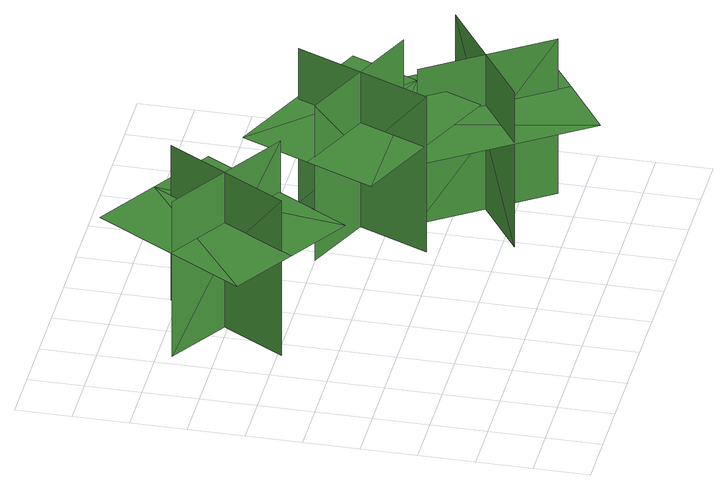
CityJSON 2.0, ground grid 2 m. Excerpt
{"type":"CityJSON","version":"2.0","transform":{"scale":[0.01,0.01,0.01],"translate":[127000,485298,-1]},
"CityObjects":{
"tree1":{"type":"SolitaryVegetationObject","geometry":[{"type":"MultiSurface","lod":"1","boundaries":[[[0,1,2]],[[0,2,3]],[[4,5,6]],[[4,6,7]],[[8,9,10]],[[8,10,11]],[[8,11,12]],[[8,12,13]]]}]},
"tree2":{"type":"SolitaryVegetationObject","geometry":[{"type":"MultiSurface","lod":"1","boundaries":[[[14,15,16]],[[14,16,17]],[[18,19,20]],[[18,20,21]],[[22,23,24]],[[22,24,25]],[[22,25,26]],[[22,26,27]]]}]},
"tree3":{"type":"SolitaryVegetationObject","geometry":[{"type":"MultiSurface","lod":"1","boundaries":[[[28,29,30]],[[28,30,31]],[[32,33,34]],[[32,34,35]],[[36,37,38]],[[36,38,39]],[[36,39,40]],[[36,40,41]]]}]}
},
"vertices":[
[247,1350,67],[247,1350,687],[704,1071,687],[704,1071,67],[600,1428,67],[600,1428,687],[331,988,687],[331,988,67],[641,1495,486],[413,1635,486],[79,1088,486],[307,948,486],[535,808,486],[870,1356,486],
[1123,1097,178],[1123,1097,798],[909,608,798],[909,608,178],[1248,759,178],[1248,759,798],[776,965,798],[776,965,178],[1321,727,596],[1428,972,596],[841,1229,596],[733,984,596],[626,739,596],[1213,482,596],
[1139,351,89],[1139,351,709],[1582,650,709],[1582,650,89],[1214,704,89],[1214,704,709],[1503,277,709],[1503,277,89],[1170,770,507],[948,620,507],[1307,88,507],[1529,238,507],[1751,388,507],[1392,919,507]
]}
